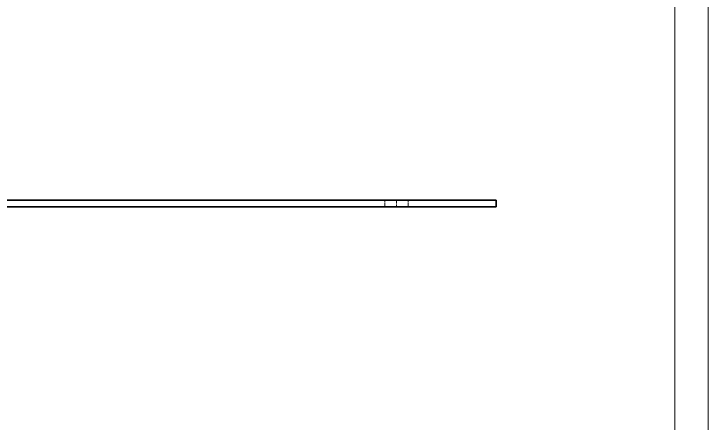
# Model space of a CAD drawing. Header units: millimetres. Extents: x -15766 to 80009, y -9701 to 15159.
# Drawn here: x -8198.4 to -7989.3, y 13378.2 to 13501.6 of the extents above; entities that cross this region are included whole.
import ezdxf

# ---------------------------------------------------------------- set-up
doc = ezdxf.new("R2010")
doc.units = ezdxf.units.MM
for name, pattern in [('CENTER-HOKUTO_1', [16, 13, -1, 1, -1]), ('DASHDOT', [18.5, 12, -3, 0.5, -3]), ('DASHED', [15, 12, -3]), ('HIDDEN-HOKUTO_1', [2, 1, -1])]:
    doc.linetypes.add(name, pattern=pattern)
for name, color, linetype, lineweight in [('AM_7', 2, 'CENTER-HOKUTO_1', 18), ('AM_HID', 1, 'HIDDEN-HOKUTO_1', 18), ('AM_VIS', 7, 'Continuous', 18), ('CDRAFT0', 7, 'Continuous', 18), ('title_frame', 7, 'Continuous', 18), ('粗实线层_1', 7, 'Continuous', 15)]:
    doc.layers.add(name, color=color, linetype=linetype, lineweight=lineweight)

# ---------------------------------------------------------------- blocks, each defined once
blk = doc.blocks.new('*X589')
at = {"layer": 'CDRAFT0'}
blk.add_line((420, 0), (420, 297), dxfattribs=at)
at = {"layer": '粗实线层_1'}
blk.add_line((415, 5), (415, 292), dxfattribs=at)

msp = doc.modelspace()

# ---------------------------------------------------------------- linework, layer by layer
at = {"layer": 'AM_7', "linetype": 'DASHDOT', "lineweight": 13, "ltscale": 0.059998}
msp.add_line((-8083.16158, 13443.19749), (-8083.16158, 13445.59739), dxfattribs=at)
at = {"layer": 'AM_HID', "linetype": 'DASHED', "lineweight": 13, "ltscale": 0.05}
for p, q in [((-8086.66158, 13443.39744), (-8086.66158, 13445.39744)), ((-8079.66158, 13443.39744), (-8079.66158, 13445.39744))]:
    msp.add_line(p, q, dxfattribs=at)
at = {"layer": 'AM_VIS', "lineweight": 35}
for p, q in [((-8053.16158, 13445.39744), (-8663.16158, 13445.39744)), ((-8053.16158, 13443.39744), (-8663.16158, 13443.39744))]:
    msp.add_line(p, q, dxfattribs=at)
at = {"layer": 'AM_VIS', "lineweight": 35, "ltscale": 0.05}
msp.add_line((-8053.16158, 13443.39744), (-8053.16158, 13445.39744), dxfattribs=at)

# ---------------------------------------------------------------- block references
at = {"layer": 'title_frame', "xscale": 2, "yscale": 2, "zscale": 2}
msp.add_blockref('*X589', (-8829.31003, 13253.73384), dxfattribs=at)

doc.saveas('drawing.dxf')
